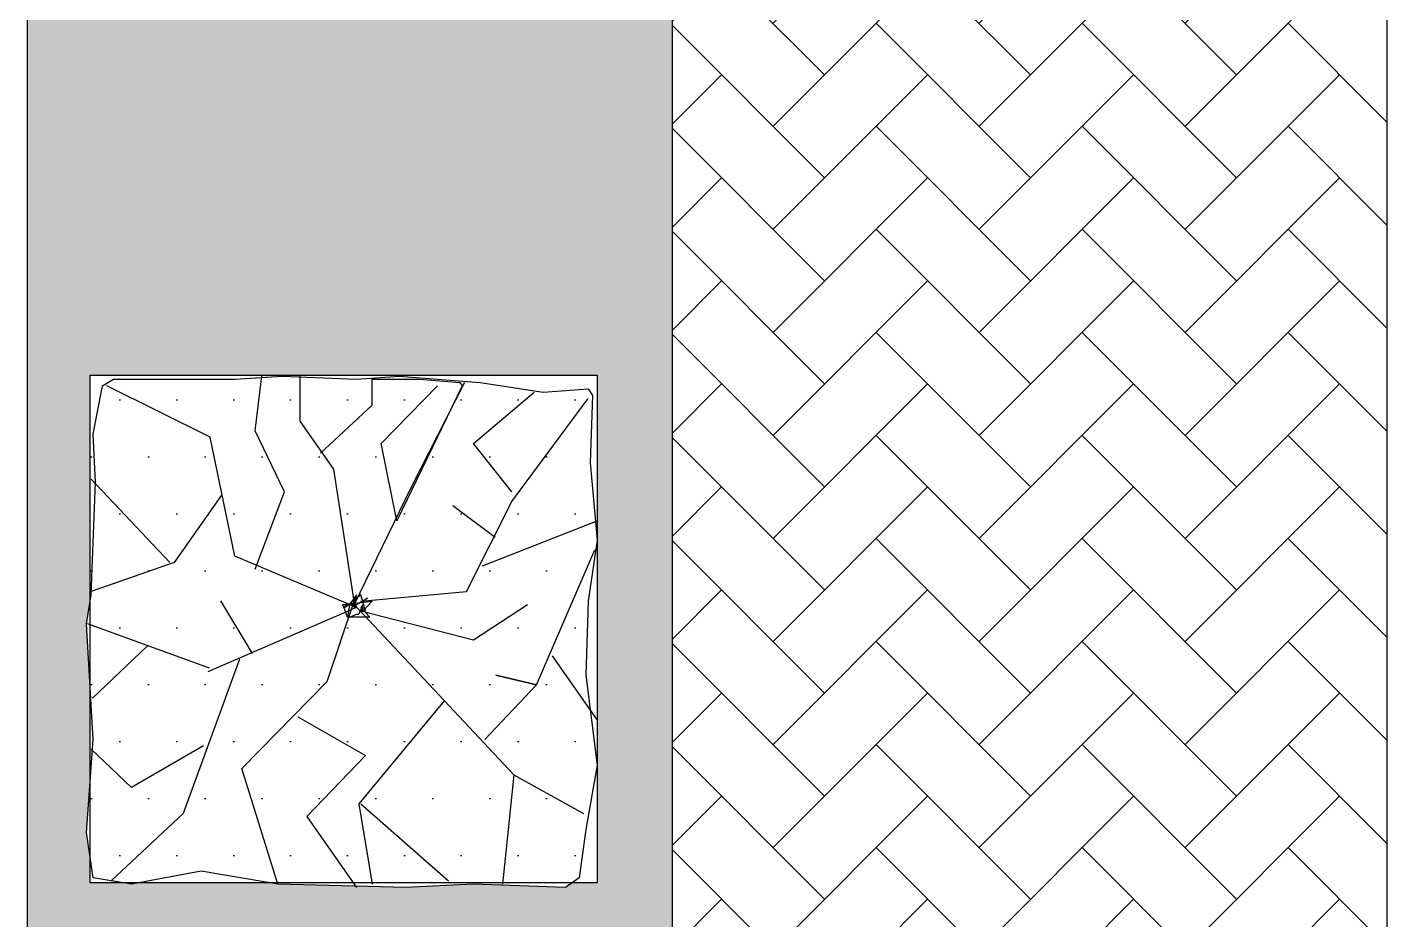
# Model space of a CAD drawing. Header units: millimetres. Extents: x 1205.7 to 1284.3, y 625.1 to 651.5.
# Drawn here: x 1214.395 to 1216.292, y 643.571 to 644.816 of the extents above; entities that cross this region are included whole.
import ezdxf

# ---------------------------------------------------------------- set-up
doc = ezdxf.new("R2010")
doc.units = ezdxf.units.MM
doc.linetypes.add('ACAD_ISO03W100', pattern=[30, 12, -18])
pattern_1 = [(0, (-516.60473, -67.93574), (0.0396875, 0.079375), [0, -0.079375])]

# ---------------------------------------------------------------- blocks, each defined once
blk = doc.blocks.new('hedge 006')
at = {"linetype": 'Continuous'}
for p, q in [((171.9, 563.7), (227.9, 567.5)), ((195.9, 502.8), (203.9, 567.5)), ((227.9, 567.5), (315.8, 563.7)), ((249.2, 514.2), (249.2, 567.5)), ((315.8, 563.7), (366.5, 567.5)), ((366.5, 567.5), (462.4, 559.9)), ((4, 498.9), (14.7, 556.1)), ((14.7, 556.1), (28, 563.7)), ((142.6, 495.1), (20, 556.1)), ((28, 563.7), (102.6, 563.7)), ((102.6, 563.7), (171.9, 563.7)), ((334.5, 563.7), (390.5, 563.7)), ((334.5, 533.2), (334.5, 563.7)), ((345.2, 487.5), (411.8, 556.1)), ((441.1, 556.1), (363.8, 396.1)), ((443.8, 559.9), (379.8, 434.2)), ((390.5, 563.7), (438.4, 559.9)), ((438.4, 559.9), (441.1, 556.1)), ((454.4, 487.5), (526.4, 548.5)), ((462.4, 559.9), (537.1, 548.5)), ((537.1, 548.5), (590.4, 552.3)), ((590.4, 552.3), (595.7, 544.7)), ((273.2, 476.1), (334.5, 533.2)), ((499.8, 419), (590.4, 540.8)), ((595.7, 544.7), (593, 464.7)), ((230.6, 430.4), (195.9, 502.8)), ((289.2, 457.1), (249.2, 514.2)), ((6.7, 441.8), (4, 498.9)), ((171.9, 354.2), (142.6, 495.1)), ((363.8, 396.1), (345.2, 487.5)), ((499.8, 430.4), (454.4, 487.5)), ((313.2, 300.9), (289.2, 457.1)), ((593, 464.7), (601, 373.3)), ((94.6, 346.6), (1.3, 445.6)), ((1.3, 308.5), (6.7, 441.8)), ((155.9, 426.6), (100, 346.6)), ((195.9, 339), (230.6, 430.4)), ((379.8, 434.2), (313.2, 297.1)), ((446.4, 312.3), (499.8, 419)), ((480.1, 376.5), (430.1, 414)), ((465.1, 342.8), (601, 396.1)), ((601, 373.3), (590.4, 300.9)), ((529.1, 201.9), (598.4, 361.8)), ((100, 346.6), (1.3, 312.3)), ((315.8, 293.3), (171.9, 354.2)), ((-4, 274.2), (1.3, 308.5)), ((321.2, 308.5), (302.5, 293.3)), ((315.8, 308.5), (307.8, 297.1)), ((313.2, 293.3), (315.8, 308.5)), ((321.2, 300.9), (446.4, 312.3)), ((326.5, 289.5), (321.2, 308.5)), ((315.8, 293.3), (139.9, 217.1)), ((192.6, 239), (155.1, 301.5)), ((281.2, 205.7), (313.2, 300.9)), ((299.9, 297.1), (334.5, 300.9)), ((305.2, 281.8), (299.9, 297.1)), ((302.5, 297.1), (315.8, 297.1)), ((302.5, 293.3), (302.5, 297.1)), ((307.8, 297.1), (305.2, 281.8)), ((313.2, 297.1), (502.4, 95.2)), ((315.8, 297.1), (329.2, 304.7)), ((318.5, 285.7), (323.8, 297.1)), ((323.8, 297.1), (321.2, 293.3)), ((323.8, 293.3), (321.2, 289.5)), ((321.2, 293.3), (331.8, 281.8)), ((334.5, 300.9), (323.8, 289.5)), ((323.8, 289.5), (323.8, 293.3)), ((454.4, 255.2), (518.4, 297.1)), ((590.4, 300.9), (587.7, 213.3)), ((4, 137.1), (-4, 274.2)), ((141.8, 221.4), (-3, 274.2)), ((331.8, 281.8), (305.2, 281.8)), ((305.2, 281.8), (307.8, 281.8)), ((307.8, 281.8), (315.8, 285.7)), ((315.8, 285.7), (318.5, 285.7)), ((321.2, 289.5), (454.4, 255.2)), ((321.2, 289.5), (326.5, 289.5)), ((67.9, 247.8), (3.2, 186.2)), ((177.2, 232.3), (110.6, 49.5)), ((547.7, 236.1), (601, 160)), ((481.1, 213.3), (529.1, 201.9)), ((529.1, 201.9), (481.1, 213.3)), ((587.7, 213.3), (601, 106.6)), ((179.9, 102.8), (281.2, 205.7)), ((467.8, 137.1), (529.1, 201.9)), ((419.8, 182.8), (318.5, 60.9)), ((246.5, 163.8), (326.5, 118.1)), ((-4, 26.7), (4, 137.1)), ((134.6, 129.5), (49.3, 80)), ((49.3, 80), (1.3, 125.7)), ((326.5, 118.1), (257.2, 45.7)), ((222.6, -34.3), (179.9, 102.8)), ((601, 106.6), (587.7, 30.5)), ((502.4, 95.2), (489.1, -34.3)), ((502.4, 95.2), (585, 49.5)), ((110.6, 49.5), (25.3, -30.5)), ((318.5, 60.9), (334.5, -34.3)), ((321.2, 60.9), (425.1, -30.5)), ((257.2, 45.7), (315.8, -38.1)), ((4, -26.7), (-4, 26.7)), ((587.7, 30.5), (579.7, -26.7)), ((49.3, -34.3), (4, -26.7)), ((131.9, -19), (49.3, -34.3)), ((222.6, -34.3), (131.9, -19)), ((579.7, -26.7), (563.7, -38.1)), ((374.5, -38.1), (222.6, -34.3)), ((454.4, -34.3), (374.5, -38.1)), ((563.7, -38.1), (454.4, -34.3))]:
    blk.add_line(p, q, dxfattribs=at)

msp = doc.modelspace()

# ---------------------------------------------------------------- hatches: boundary and pattern name
at = {"ltscale": 0.01}
h = msp.add_hatch(dxfattribs=at)
h.set_pattern_fill('GRAVEL', color=256, scale=0.01)
h.set_pattern_definition([(228.0127875, (-524.108716, -66.448204), (-2.03200000016, -2.28599999986), [0.034172144, -3.383048364]), (184.969741, (-524.131576, -66.473604), (3.047999998794, 0.25400001447), [0.058640472, -5.80540489]), (132.5104471, (-524.189996, -66.478684), (2.54000000107, -2.79399999902), [0.041348152, -4.09347228]), (267.273689, (-524.289056, -66.542184), (0.25400000053, 5.07999999997), [0.053400452, -5.286643743]), (292.8336542, (-524.291596, -66.595524), (-1.27000000011, 3.047999999956), [0.05236337, -5.183980775]), (357.273689, (-524.271276, -66.643784), (-5.07999999997, 0.25400000053), [0.053400452, -5.286643743]), (37.69424047, (-524.217936, -66.646324), (-3.301999999854, -2.54000000019), [0.070619366, -6.99131153]), (72.25532837, (-524.162056, -66.603144), (1.77800000048, 5.58799999985), [0.066671952, -6.60052566]), (121.4295656, (-524.141736, -66.539644), (-2.03200000029, 3.30199999982), [0.0535813, -5.30455457]), (175.2363583, (-524.169676, -66.493924), (2.79399999996, -0.25400000044), [0.061171328, -2.997393695]), (222.3974378, (-524.230636, -66.488844), (-3.047999999902, -2.794000000106), [0.079107792, -7.83167725]), (138.8140748, (-524.037596, -66.544724), (-1.7779999999, 1.52400000012), [0.027000454, -2.673056582]), (171.4692344, (-524.057916, -66.526944), (3.30200000009, -0.50799999942), [0.051368198, -5.0854639]), (225, (-524.10872, -66.51932), (-4e-17, -0.254), [0.035920934, -0.32328931]), (203.1985905, (-524.126496, -66.488844), (1.27000000003, 0.5079999999), [0.019344132, -1.915062237]), (291.8014095, (-524.144276, -66.496464), (-0.254, 0.762), [0.027356562, -1.3404753]), (30.9637565, (-524.134116, -66.521864), (0.762, 0.508), [0.044431966, -1.436629815]), (161.565051, (-524.096016, -66.499), (0.508, -0.254), [0.032128714, -0.77108981]), (16.3895403, (-524.291596, -66.496464), (2.54, 0.762), [0.0450088, -4.455882667]), (70.3461759, (-524.248416, -66.483764), (-1.0160000001, -2.79399999997), [0.037759894, -3.738221568]), (293.1985905, (-524.096016, -66.448204), (-0.5079999999, 1.27000000004), [0.03868801, -1.89571836]), (343.6104597, (-524.080776, -66.483764), (-2.54000000005, 0.76199999982), [0.0450088, -4.455882667]), (339.4439548, (-524.291596, -66.653944), (-1.27, 0.508), [0.04340352, -2.12677343]), (294.7751406, (-524.250956, -66.669184), (-1.27000000151, 2.79399999931), [0.036367212, -3.600359338]), (66.8014095, (-524.093476, -66.702204), (0.5079999999, 1.27000000003), [0.03868801, -1.89571836]), (17.3540246, (-524.078236, -66.666644), (-3.30199999993, -1.01600000021), [0.042578274, -4.215237598]), (69.4439548, (-524.217936, -66.702204), (-0.508, -1.27), [0.02170176, -2.14847519]), (101.3099325, (-524.108716, -66.702204), (-0.254, 1.016), [0.01295146, -1.282199496]), (165.9637565, (-524.111256, -66.689504), (0.762, -0.254), [0.05236337, -0.99490546]), (186.009006, (-524.162056, -66.676804), (2.53999999999, 0.25400000013), [0.0485267, -4.804136486]), (303.6900675, (-524.134116, -66.544724), (-0.254, 0.508), [0.036632388, -0.879177636]), (353.1572266, (-524.113796, -66.575204), (4.318000000027, -0.507999999774), [0.063955676, -6.331600907]), (60.9453959, (-524.050296, -66.582824), (-1.01600000003, -1.778), [0.026150824, -2.588939232]), (90, (-524.0376, -66.55996), (-0.254, 0.254), [0.01524, -0.23876]), (120.2564372, (-524.167136, -66.669184), (1.01599999988, -1.77800000007), [0.035286696, -3.493394077]), (48.0127875, (-524.184916, -66.638704), (2.03200000017, 2.28599999985), [0.068344288, -3.34887622]), (0, (-524.1392, -66.5879), (0.254, 0.254), [0.06604, -0.18796]), (325.3048465, (-524.073156, -66.587904), (2.54000000096, -1.77799999863), [0.040160956, -3.975931672]), (254.054604, (-524.040136, -66.610764), (-0.254, -1.016), [0.036982908, -1.812165004]), (207.64597536, (-524.050296, -66.646324), (-4.82600000018, -2.539999999663), [0.06021451, -5.961246442]), (175.42607874, (-524.103636, -66.674264), (-3.302, 0.254), [0.063702946, -6.306584646])])
h.paths.add_polyline_path([(1215.2946, 646.0822), (1214.3951, 646.0822), (1214.3951, 641.9485), (1215.2946, 641.9485)])
h.paths.add_polyline_path([(1214.4824, 645.5586), (1214.6845, 645.5586), (1214.7504, 645.5631), (1214.8539, 645.5586), (1214.9135, 645.5631), (1214.97, 645.5586), (1215.19, 645.5586), (1215.19, 644.8568), (1215.1548, 644.8568), (1215.1457, 644.8502), (1215.017, 644.8547), (1214.9229, 644.8502), (1214.7441, 644.8547), (1214.7319, 644.8568), (1214.5513, 644.8568), (1214.5402, 644.8547), (1214.5279, 644.8568), (1214.4824, 644.8568), (1214.4824, 644.8931), (1214.4774, 644.9264), (1214.4824, 644.9954), (1214.4824, 645.1322), (1214.4774, 645.2178), (1214.4824, 645.2499)], flags=0)
h.paths.add_polyline_path([(1214.4824, 645.5643), (1215.19, 645.5643), (1215.19, 644.8568), (1215.1548, 644.8568), (1215.1457, 644.8502), (1215.017, 644.8547), (1214.9229, 644.8502), (1214.7441, 644.8547), (1214.7319, 644.8568), (1214.5513, 644.8568), (1214.5402, 644.8547), (1214.5279, 644.8568), (1214.4824, 644.8568), (1214.4824, 644.8931), (1214.4774, 644.9264), (1214.4824, 644.9954), (1214.4824, 645.1322), (1214.4774, 645.2178), (1214.4824, 645.2499)], flags=16)
h.paths.add_polyline_path([(1214.49, 645.4151), (1214.4868, 645.4824), (1214.4994, 645.5496), (1214.5151, 645.5586), (1214.6029, 645.5586), (1214.6845, 645.5586), (1214.7504, 645.5631), (1214.8539, 645.5586), (1214.9135, 645.5631), (1215.0265, 645.5541), (1215.1143, 645.5406), (1215.1771, 645.5451), (1215.1833, 645.5362), (1215.1802, 645.442), (1215.1896, 645.3344), (1215.1771, 645.2492), (1215.1739, 645.1461), (1215.1896, 645.0206), (1215.1739, 644.9309), (1215.1645, 644.8637), (1215.1457, 644.8502), (1215.017, 644.8547), (1214.9229, 644.8502), (1214.7441, 644.8547), (1214.6374, 644.8726), (1214.5402, 644.8547), (1214.4868, 644.8637), (1214.4774, 644.9264), (1214.4868, 645.0564), (1214.4774, 645.2178), (1214.4837, 645.2582)], flags=0)
h.paths.add_polyline_path([(1214.845, 645.2458), (1214.8455, 645.2462), (1214.8502, 645.2529), (1214.8225, 645.433), (1214.8056, 645.4572), (1214.8759, 645.5227), (1214.8759, 645.5586), (1214.9418, 645.5586), (1214.9982, 645.5541), (1215.0014, 645.5496), (1214.9104, 645.3613), (1214.9095, 645.3656), (1214.8554, 645.2543), (1214.8602, 645.2582), (1214.8631, 645.2478), (1214.8759, 645.2492), (1214.8657, 645.2384), (1214.8665, 645.2358), (1214.8644, 645.2358), (1214.8727, 645.2268), (1214.8414, 645.2268), (1214.8351, 645.2447)], flags=0)
h.paths.add_polyline_path([(1214.8433, 645.2447), (1214.8515, 645.2447), (1214.8514, 645.244), (1214.8591, 645.2358), (1214.857, 645.2313), (1214.8539, 645.2313), (1214.8445, 645.2268), (1214.8414, 645.2268), (1214.8444, 645.2443)], flags=0)
h.paths.add_polyline_path([(1214.4829, 644.3308), (1215.1904, 644.3308), (1215.1904, 643.6232), (1215.1553, 643.6232), (1215.1461, 643.6167), (1215.0175, 643.6212), (1214.9234, 643.6167), (1214.7445, 643.6212), (1214.7323, 643.6232), (1214.5518, 643.6232), (1214.5406, 643.6212), (1214.5284, 643.6232), (1214.4829, 643.6232), (1214.4829, 643.6596), (1214.4779, 643.6929), (1214.4829, 643.7618), (1214.4829, 643.8987), (1214.4779, 643.9843), (1214.4829, 644.0164)], flags=16)
h.paths.add_polyline_path([(1214.4998, 644.3161), (1214.5155, 644.325), (1214.6034, 644.325), (1214.6849, 644.325), (1214.7508, 644.3295), (1214.8543, 644.325), (1214.914, 644.3295), (1215.0269, 644.3206), (1215.1147, 644.3071), (1215.1775, 644.3116), (1215.1838, 644.3026), (1215.1806, 644.2085), (1215.19, 644.1009), (1215.1775, 644.0157), (1215.1744, 643.9126), (1215.19, 643.787), (1215.1744, 643.6974), (1215.1649, 643.6301), (1215.1461, 643.6167), (1215.0175, 643.6212), (1214.9234, 643.6167), (1214.7445, 643.6212), (1214.6379, 643.6391), (1214.5406, 643.6212), (1214.4873, 643.6301), (1214.4779, 643.6929), (1214.4873, 643.8229), (1214.4779, 643.9843), (1214.4841, 644.0247), (1214.4904, 644.1816), (1214.4873, 644.2488)], flags=0)
h.paths.add_polyline_path([(1214.8455, 644.0123), (1214.846, 644.0127), (1214.8506, 644.0194), (1214.823, 644.1995), (1214.806, 644.2237), (1214.8763, 644.2892), (1214.8763, 644.325), (1214.9422, 644.325), (1214.9987, 644.3206), (1215.0018, 644.3161), (1214.9108, 644.1278), (1214.9099, 644.1321), (1214.8559, 644.0208), (1214.8606, 644.0247), (1214.8635, 644.0143), (1214.8763, 644.0157), (1214.8662, 644.0048), (1214.8669, 644.0022), (1214.8648, 644.0022), (1214.8732, 643.9933), (1214.8418, 643.9933), (1214.8355, 644.0112)], flags=0)
h.paths.add_polyline_path([(1214.8438, 644.0112), (1214.852, 644.0112), (1214.8519, 644.0105), (1214.8596, 644.0023), (1214.8575, 643.9978), (1214.8543, 643.9978), (1214.8449, 643.9933), (1214.8418, 643.9933), (1214.8449, 644.0107)], flags=0)
h.paths.add_polyline_path([(1214.4824, 643.121), (1215.19, 643.121), (1215.19, 642.4134), (1215.1548, 642.4134), (1215.1457, 642.4069), (1215.017, 642.4114), (1214.9229, 642.4069), (1214.7441, 642.4114), (1214.7319, 642.4134), (1214.5513, 642.4134), (1214.5402, 642.4114), (1214.5279, 642.4134), (1214.4824, 642.4134), (1214.4824, 642.4498), (1214.4774, 642.4831), (1214.4824, 642.552), (1214.4824, 642.6889), (1214.4774, 642.7745), (1214.4824, 642.8066)], flags=16)
h.paths.add_polyline_path([(1214.4994, 643.1063), (1214.5151, 643.1152), (1214.6029, 643.1152), (1214.6845, 643.1152), (1214.7504, 643.1197), (1214.8539, 643.1152), (1214.9135, 643.1197), (1215.0265, 643.1108), (1215.1143, 643.0973), (1215.1771, 643.1018), (1215.1833, 643.0928), (1215.1802, 642.9987), (1215.1896, 642.8911), (1215.1771, 642.8059), (1215.1739, 642.7028), (1215.1896, 642.5772), (1215.1739, 642.4876), (1215.1645, 642.4203), (1215.1457, 642.4069), (1215.017, 642.4114), (1214.9229, 642.4069), (1214.7441, 642.4114), (1214.6374, 642.4293), (1214.5402, 642.4114), (1214.4868, 642.4203), (1214.4774, 642.4831), (1214.4868, 642.6131), (1214.4774, 642.7745), (1214.4837, 642.8149), (1214.49, 642.9718), (1214.4868, 643.039)], flags=0)
h.paths.add_polyline_path([(1214.845, 642.8025), (1214.8455, 642.8029), (1214.8502, 642.8096), (1214.8225, 642.9897), (1214.8056, 643.0139), (1214.8759, 643.0794), (1214.8759, 643.1152), (1214.9418, 643.1152), (1214.9982, 643.1108), (1215.0014, 643.1063), (1214.9104, 642.918), (1214.9095, 642.9223), (1214.8554, 642.811), (1214.8602, 642.8149), (1214.8631, 642.8045), (1214.8759, 642.8059), (1214.8657, 642.795), (1214.8665, 642.7924), (1214.8644, 642.7924), (1214.8727, 642.7835), (1214.8414, 642.7835), (1214.8351, 642.8014)], flags=0)
h.paths.add_polyline_path([(1214.8433, 642.8014), (1214.8515, 642.8014), (1214.8514, 642.8007), (1214.8591, 642.7925), (1214.857, 642.788), (1214.8539, 642.788), (1214.8445, 642.7835), (1214.8414, 642.7835), (1214.8444, 642.8009)], flags=0)
at = {"linetype": 'ACAD_ISO03W100', "ltscale": 0.01}
h = msp.add_hatch(dxfattribs=at)
h.set_pattern_fill('AR-HBONE', color=256, scale=0.001)
h.set_pattern_definition([(45, (-524.2916, -66.7022), (0, 0.143684098), [0.3048, -0.1016]), (135, (-524.21975, -66.63036), (1e-17, 0.143684098), [0.3048, -0.1016])])
h.paths.add_polyline_path([(1215.2946, 641.9485), (1216.2917, 641.9485), (1216.2917, 646.0822), (1215.2946, 646.0822)])
h = msp.add_hatch(dxfattribs=at)
h.set_pattern_fill('DOTS', color=256, scale=0.05)
h.set_pattern_definition(pattern_1)
h.paths.add_polyline_path([(1215.19, 644.1009), (1215.1775, 644.0157), (1215.1744, 643.9126), (1215.19, 643.787), (1215.1744, 643.6974), (1215.1649, 643.6301), (1215.1461, 643.6167), (1215.0175, 643.6212), (1214.9234, 643.6167), (1214.7445, 643.6212), (1214.6379, 643.6391), (1214.5406, 643.6212), (1214.5126, 643.6259), (1214.6128, 643.7198), (1214.6917, 643.9363), (1214.8394, 644.0002), (1214.8355, 644.0112), (1214.8455, 644.0123), (1214.846, 644.0127), (1214.8543, 644.0247), (1214.8533, 644.0187), (1214.8559, 644.0208), (1214.9296, 644.1726), (1214.9858, 644.2829), (1215.0018, 644.3161), (1214.9987, 644.3206), (1214.9422, 644.325), (1214.914, 644.3295), (1215.0269, 644.3206), (1215.1147, 644.3071), (1215.1775, 644.3116), (1215.1838, 644.3026), (1215.1806, 644.2085)], flags=16)
h.paths.add_polyline_path([(1214.8669, 644.0022), (1214.8648, 644.0022), (1214.8732, 643.9933), (1214.8418, 643.9933), (1214.8449, 644.0112), (1214.8543, 644.0112), (1214.863, 644.0162)], flags=0)
h.paths.add_polyline_path([(1214.8597, 644.0025), (1214.8596, 644.0023), (1214.8602, 644.0016), (1214.8638, 644.0067), (1214.8638, 644.0014)], flags=0)
h.paths.add_polyline_path([(1214.823, 644.1995), (1214.7759, 644.2668), (1214.7759, 644.3284), (1214.7508, 644.3295), (1214.7223, 644.3276), (1214.7132, 644.2533), (1214.754, 644.1681), (1214.7151, 644.0657), (1214.8421, 644.0119), (1214.8455, 644.0123), (1214.846, 644.0127), (1214.8506, 644.0194)], flags=16)
h.paths.add_polyline_path([(1214.9296, 644.1726), (1214.9858, 644.2829), (1215.0018, 644.3161), (1214.9987, 644.3206), (1214.9422, 644.325), (1214.8763, 644.325), (1214.8763, 644.2892), (1214.806, 644.2237), (1214.823, 644.1995), (1214.8506, 644.0194), (1214.8543, 644.0247), (1214.8533, 644.0187), (1214.8559, 644.0208)], flags=0)
h.paths.add_polyline_path([(1214.7132, 644.2533), (1214.7223, 644.3276), (1214.6849, 644.325), (1214.6034, 644.325), (1214.5155, 644.325), (1214.4998, 644.3161), (1214.4873, 644.2488), (1214.4905, 644.1793), (1214.5955, 644.0678), (1214.6002, 644.0695), (1214.667, 644.1648), (1214.6849, 644.0785), (1214.7151, 644.0657), (1214.754, 644.1681)], flags=16)
h.paths.add_polyline_path([(1214.6849, 644.0785), (1214.667, 644.1648), (1214.6002, 644.0695), (1214.5955, 644.0678), (1214.4843, 644.0292), (1214.4841, 644.0247), (1214.4829, 644.0164), (1214.4829, 643.8987), (1214.4873, 643.8229), (1214.4829, 643.7618), (1214.4829, 643.6596), (1214.4873, 643.6301), (1214.5126, 643.6259), (1214.6128, 643.7198), (1214.6912, 643.935), (1214.6917, 643.9363), (1214.8394, 644.0002), (1214.8355, 644.0112), (1214.8421, 644.0119)], flags=0)
h.paths.add_polyline_path([(1214.4903, 644.1795), (1214.4843, 644.0292), (1214.5955, 644.0678)], flags=16)
h.paths.add_polyline_path([(1215.1904, 643.8492), (1215.1805, 643.8634), (1215.19, 643.787), (1215.1744, 643.6974), (1215.1649, 643.6301), (1215.1553, 643.6232), (1215.1904, 643.6232)], flags=16)
h.paths.add_polyline_path([(1215.1904, 643.8492), (1215.1805, 643.8634), (1215.19, 643.787), (1215.1744, 643.6974), (1215.1649, 643.6301), (1215.1461, 643.6167), (1215.0175, 643.6212), (1214.9234, 643.6167), (1214.7445, 643.6212), (1214.6379, 643.6391), (1214.5406, 643.6212), (1214.4873, 643.6301), (1214.4779, 643.6929), (1214.4873, 643.8229), (1214.4779, 643.9843), (1214.4841, 644.0247), (1214.4904, 644.1816), (1214.4873, 644.2488), (1214.4998, 644.3161), (1214.5155, 644.325), (1214.6034, 644.325), (1214.6849, 644.325), (1214.7223, 644.3276), (1214.7227, 644.3308), (1215.1904, 644.3308)])
h.paths.add_polyline_path([(1214.806, 644.2237), (1214.8763, 644.2892), (1214.8763, 644.325), (1214.9422, 644.325), (1214.9987, 644.3206), (1215.0023, 644.3154), (1214.9858, 644.2829), (1214.9108, 644.1278), (1214.9099, 644.1321), (1214.8559, 644.0208), (1214.8606, 644.0247), (1214.8635, 644.0143), (1214.8763, 644.0157), (1214.8662, 644.0048), (1214.8669, 644.0022), (1214.8648, 644.0022), (1214.8732, 643.9933), (1214.8418, 643.9933), (1214.8355, 644.0112), (1214.8455, 644.0123), (1214.846, 644.0127), (1214.8506, 644.0194), (1214.823, 644.1995)], flags=16)
h.paths.add_polyline_path([(1214.852, 644.0112), (1214.8514, 644.008), (1214.8543, 644.0067), (1214.8471, 644.0036), (1214.8437, 643.9933), (1214.8418, 643.9933), (1214.8449, 644.0107), (1214.8438, 644.0112)], flags=0)
h.paths.add_polyline_path([(1214.8669, 644.0022), (1214.8648, 644.0022), (1214.8732, 643.9933), (1214.8418, 643.9933), (1214.8449, 644.0112), (1214.8441, 644.0112), (1214.8387, 644.0067), (1214.8387, 644.0112), (1214.8441, 644.0112), (1214.846, 644.0127), (1214.8506, 644.0194), (1214.823, 644.1995), (1214.806, 644.2237), (1214.8763, 644.2892), (1214.8763, 644.325), (1214.9422, 644.325), (1214.9987, 644.3206), (1215.0023, 644.3154), (1214.9858, 644.2829), (1214.9108, 644.1278), (1214.9099, 644.1321), (1214.8559, 644.0208), (1214.8606, 644.0247)], flags=16)
h.paths.add_polyline_path([(1214.9296, 644.1726), (1214.9858, 644.2829), (1215.0018, 644.3161), (1214.9987, 644.3206), (1214.9422, 644.325), (1214.8763, 644.325), (1214.8763, 644.2892), (1214.806, 644.2237), (1214.823, 644.1995), (1214.8506, 644.0194), (1214.8543, 644.0247), (1214.8533, 644.0187), (1214.8559, 644.0208), (1214.9099, 644.1321)], flags=0)
h.paths.add_polyline_path([(1214.8355, 644.0112), (1214.8421, 644.0119), (1214.6849, 644.0785), (1214.667, 644.1648), (1214.6002, 644.0695), (1214.4843, 644.0292), (1214.4841, 644.0247), (1214.4829, 644.0164), (1214.4829, 643.8987), (1214.4873, 643.8229), (1214.4829, 643.7618), (1214.4829, 643.6596), (1214.4873, 643.6301), (1214.5126, 643.6259), (1214.6128, 643.7198), (1214.6912, 643.935), (1214.6917, 643.9363), (1214.8394, 644.0002)], flags=0)
h.paths.add_polyline_path([(1214.7132, 644.2533), (1214.7223, 644.3276), (1214.6849, 644.325), (1214.6034, 644.325), (1214.5155, 644.325), (1214.4998, 644.3161), (1214.4873, 644.2488), (1214.4905, 644.1793), (1214.5955, 644.0678), (1214.6002, 644.0695), (1214.6661, 644.1636), (1214.667, 644.1648), (1214.6849, 644.0785), (1214.7151, 644.0657), (1214.754, 644.1681)], flags=0)
h.paths.add_polyline_path([(1214.6912, 643.935), (1214.6917, 643.9363), (1214.8394, 644.0002), (1214.8355, 644.0112), (1214.8421, 644.0119), (1214.6849, 644.0785), (1214.667, 644.1648), (1214.6661, 644.1636), (1214.6002, 644.0695), (1214.5955, 644.0678), (1214.4843, 644.0292), (1214.4841, 644.0247), (1214.4829, 644.0164), (1214.4829, 643.8987), (1214.4873, 643.8229), (1214.4829, 643.7618), (1214.4829, 643.6596), (1214.4873, 643.6301), (1214.5126, 643.6259), (1214.6128, 643.7198)], flags=16)
h = msp.add_hatch(dxfattribs=at)
h.set_pattern_fill('DOTS', color=256, scale=0.05)
h.set_pattern_definition(pattern_1)
h.paths.add_polyline_path([(1215.19, 644.1009), (1215.1775, 644.0157), (1215.1744, 643.9126), (1215.19, 643.787), (1215.1744, 643.6974), (1215.1649, 643.6301), (1215.1461, 643.6167), (1215.0175, 643.6212), (1214.9234, 643.6167), (1214.7445, 643.6212), (1214.6379, 643.6391), (1214.5406, 643.6212), (1214.5126, 643.6259), (1214.6128, 643.7198), (1214.6917, 643.9363), (1214.8394, 644.0002), (1214.8355, 644.0112), (1214.8455, 644.0123), (1214.846, 644.0127), (1214.8543, 644.0247), (1214.8533, 644.0187), (1214.8559, 644.0208), (1214.9296, 644.1726), (1214.9858, 644.2829), (1215.0018, 644.3161), (1214.9987, 644.3206), (1214.9422, 644.325), (1214.914, 644.3295), (1215.0269, 644.3206), (1215.1147, 644.3071), (1215.1775, 644.3116), (1215.1838, 644.3026), (1215.1806, 644.2085)], flags=16)
h.paths.add_polyline_path([(1214.8669, 644.0022), (1214.8648, 644.0022), (1214.8732, 643.9933), (1214.8418, 643.9933), (1214.8449, 644.0112), (1214.8543, 644.0112), (1214.863, 644.0162)], flags=0)
h.paths.add_polyline_path([(1214.8597, 644.0025), (1214.8596, 644.0023), (1214.8602, 644.0016), (1214.8638, 644.0067), (1214.8638, 644.0014)], flags=0)
h.paths.add_polyline_path([(1214.823, 644.1995), (1214.7759, 644.2668), (1214.7759, 644.3284), (1214.7508, 644.3295), (1214.7223, 644.3276), (1214.7132, 644.2533), (1214.754, 644.1681), (1214.7151, 644.0657), (1214.8421, 644.0119), (1214.8455, 644.0123), (1214.846, 644.0127), (1214.8506, 644.0194)], flags=16)
h.paths.add_polyline_path([(1214.9296, 644.1726), (1214.9858, 644.2829), (1215.0018, 644.3161), (1214.9987, 644.3206), (1214.9422, 644.325), (1214.8763, 644.325), (1214.8763, 644.2892), (1214.806, 644.2237), (1214.823, 644.1995), (1214.8506, 644.0194), (1214.8543, 644.0247), (1214.8533, 644.0187), (1214.8559, 644.0208)], flags=0)
h.paths.add_polyline_path([(1214.7132, 644.2533), (1214.7223, 644.3276), (1214.6849, 644.325), (1214.6034, 644.325), (1214.5155, 644.325), (1214.4998, 644.3161), (1214.4873, 644.2488), (1214.4905, 644.1793), (1214.5955, 644.0678), (1214.6002, 644.0695), (1214.667, 644.1648), (1214.6849, 644.0785), (1214.7151, 644.0657), (1214.754, 644.1681)], flags=16)
h.paths.add_polyline_path([(1214.6849, 644.0785), (1214.667, 644.1648), (1214.6002, 644.0695), (1214.5955, 644.0678), (1214.4843, 644.0292), (1214.4841, 644.0247), (1214.4829, 644.0164), (1214.4829, 643.8987), (1214.4873, 643.8229), (1214.4829, 643.7618), (1214.4829, 643.6596), (1214.4873, 643.6301), (1214.5126, 643.6259), (1214.6128, 643.7198), (1214.6912, 643.935), (1214.6917, 643.9363), (1214.8394, 644.0002), (1214.8355, 644.0112), (1214.8421, 644.0119)], flags=0)
h.paths.add_polyline_path([(1214.4903, 644.1795), (1214.4843, 644.0292), (1214.5955, 644.0678)], flags=16)
h.paths.add_polyline_path([(1215.1904, 643.8492), (1215.1805, 643.8634), (1215.19, 643.787), (1215.1744, 643.6974), (1215.1649, 643.6301), (1215.1553, 643.6232), (1215.1904, 643.6232)], flags=16)
h.paths.add_polyline_path([(1215.1904, 644.3308), (1214.4829, 644.3308), (1214.4829, 644.0164), (1214.4841, 644.0247), (1214.4843, 644.0292), (1214.4904, 644.1816), (1214.4873, 644.2488), (1214.4998, 644.3161), (1214.5155, 644.325), (1214.6034, 644.325), (1214.6849, 644.325), (1214.7223, 644.3276), (1214.7508, 644.3295), (1214.7759, 644.3284), (1214.7759, 644.2668), (1214.806, 644.2237), (1214.8763, 644.2892), (1214.8763, 644.325), (1214.9422, 644.325), (1214.914, 644.3295), (1215.0269, 644.3206), (1215.1147, 644.3071), (1215.1775, 644.3116), (1215.1838, 644.3026), (1215.1806, 644.2085), (1215.19, 644.1009), (1215.1775, 644.0157), (1215.1744, 643.9126), (1215.1805, 643.8634), (1215.1904, 643.8492)], flags=17)
h.paths.add_polyline_path([(1214.806, 644.2237), (1214.8763, 644.2892), (1214.8763, 644.325), (1214.9422, 644.325), (1214.9987, 644.3206), (1215.0023, 644.3154), (1214.9858, 644.2829), (1214.9108, 644.1278), (1214.9099, 644.1321), (1214.8559, 644.0208), (1214.8606, 644.0247), (1214.8635, 644.0143), (1214.8763, 644.0157), (1214.8662, 644.0048), (1214.8669, 644.0022), (1214.8648, 644.0022), (1214.8732, 643.9933), (1214.8418, 643.9933), (1214.8355, 644.0112), (1214.8455, 644.0123), (1214.846, 644.0127), (1214.8506, 644.0194), (1214.823, 644.1995)], flags=16)
h.paths.add_polyline_path([(1214.852, 644.0112), (1214.8514, 644.008), (1214.8543, 644.0067), (1214.8471, 644.0036), (1214.8437, 643.9933), (1214.8418, 643.9933), (1214.8449, 644.0107), (1214.8438, 644.0112)], flags=0)
h.paths.add_polyline_path([(1214.8669, 644.0022), (1214.8648, 644.0022), (1214.8732, 643.9933), (1214.8418, 643.9933), (1214.8449, 644.0112), (1214.8441, 644.0112), (1214.8387, 644.0067), (1214.8387, 644.0112), (1214.8441, 644.0112), (1214.846, 644.0127), (1214.8506, 644.0194), (1214.823, 644.1995), (1214.806, 644.2237), (1214.8763, 644.2892), (1214.8763, 644.325), (1214.9422, 644.325), (1214.9987, 644.3206), (1215.0023, 644.3154), (1214.9858, 644.2829), (1214.9108, 644.1278), (1214.9099, 644.1321), (1214.8559, 644.0208), (1214.8606, 644.0247)], flags=16)
h.paths.add_polyline_path([(1214.9296, 644.1726), (1214.9858, 644.2829), (1215.0018, 644.3161), (1214.9987, 644.3206), (1214.9422, 644.325), (1214.8763, 644.325), (1214.8763, 644.2892), (1214.806, 644.2237), (1214.823, 644.1995), (1214.8506, 644.0194), (1214.8543, 644.0247), (1214.8533, 644.0187), (1214.8559, 644.0208), (1214.9099, 644.1321)], flags=0)
h.paths.add_polyline_path([(1214.8355, 644.0112), (1214.8421, 644.0119), (1214.6849, 644.0785), (1214.667, 644.1648), (1214.6002, 644.0695), (1214.4843, 644.0292), (1214.4841, 644.0247), (1214.4829, 644.0164), (1214.4829, 643.8987), (1214.4873, 643.8229), (1214.4829, 643.7618), (1214.4829, 643.6596), (1214.4873, 643.6301), (1214.5126, 643.6259), (1214.6128, 643.7198), (1214.6912, 643.935), (1214.6917, 643.9363), (1214.8394, 644.0002)], flags=0)
h.paths.add_polyline_path([(1214.7132, 644.2533), (1214.7223, 644.3276), (1214.6849, 644.325), (1214.6034, 644.325), (1214.5155, 644.325), (1214.4998, 644.3161), (1214.4873, 644.2488), (1214.4905, 644.1793), (1214.5955, 644.0678), (1214.6002, 644.0695), (1214.6661, 644.1636), (1214.667, 644.1648), (1214.6849, 644.0785), (1214.7151, 644.0657), (1214.754, 644.1681)], flags=0)
h.paths.add_polyline_path([(1214.6912, 643.935), (1214.6917, 643.9363), (1214.8394, 644.0002), (1214.8355, 644.0112), (1214.8421, 644.0119), (1214.6849, 644.0785), (1214.667, 644.1648), (1214.6661, 644.1636), (1214.6002, 644.0695), (1214.5955, 644.0678), (1214.4843, 644.0292), (1214.4841, 644.0247), (1214.4829, 644.0164), (1214.4829, 643.8987), (1214.4873, 643.8229), (1214.4829, 643.7618), (1214.4829, 643.6596), (1214.4873, 643.6301), (1214.5126, 643.6259), (1214.6128, 643.7198)], flags=16)
h = msp.add_hatch(dxfattribs=at)
h.set_pattern_fill('DOTS', color=256, scale=0.05)
h.set_pattern_definition(pattern_1)
h.paths.add_polyline_path([(1215.19, 644.1009), (1215.1775, 644.0157), (1215.1744, 643.9126), (1215.19, 643.787), (1215.1744, 643.6974), (1215.1649, 643.6301), (1215.1461, 643.6167), (1215.0175, 643.6212), (1214.9234, 643.6167), (1214.7445, 643.6212), (1214.6379, 643.6391), (1214.5406, 643.6212), (1214.5126, 643.6259), (1214.6128, 643.7198), (1214.6917, 643.9363), (1214.8394, 644.0002), (1214.8355, 644.0112), (1214.8455, 644.0123), (1214.846, 644.0127), (1214.8543, 644.0247), (1214.8533, 644.0187), (1214.8559, 644.0208), (1214.9296, 644.1726), (1214.9858, 644.2829), (1215.0018, 644.3161), (1214.9987, 644.3206), (1214.9422, 644.325), (1214.914, 644.3295), (1215.0269, 644.3206), (1215.1147, 644.3071), (1215.1775, 644.3116), (1215.1838, 644.3026), (1215.1806, 644.2085)], flags=16)
h.paths.add_polyline_path([(1214.8669, 644.0022), (1214.8648, 644.0022), (1214.8732, 643.9933), (1214.8418, 643.9933), (1214.8449, 644.0112), (1214.8543, 644.0112), (1214.863, 644.0162)], flags=0)
h.paths.add_polyline_path([(1214.8597, 644.0025), (1214.8596, 644.0023), (1214.8602, 644.0016), (1214.8638, 644.0067), (1214.8638, 644.0014)], flags=0)
h.paths.add_polyline_path([(1214.823, 644.1995), (1214.7759, 644.2668), (1214.7759, 644.3284), (1214.7508, 644.3295), (1214.7223, 644.3276), (1214.7132, 644.2533), (1214.754, 644.1681), (1214.7151, 644.0657), (1214.8421, 644.0119), (1214.8455, 644.0123), (1214.846, 644.0127), (1214.8506, 644.0194)], flags=16)
h.paths.add_polyline_path([(1214.9296, 644.1726), (1214.9858, 644.2829), (1215.0018, 644.3161), (1214.9987, 644.3206), (1214.9422, 644.325), (1214.8763, 644.325), (1214.8763, 644.2892), (1214.806, 644.2237), (1214.823, 644.1995), (1214.8506, 644.0194), (1214.8543, 644.0247), (1214.8533, 644.0187), (1214.8559, 644.0208)], flags=0)
h.paths.add_polyline_path([(1214.7132, 644.2533), (1214.7223, 644.3276), (1214.6849, 644.325), (1214.6034, 644.325), (1214.5155, 644.325), (1214.4998, 644.3161), (1214.4873, 644.2488), (1214.4905, 644.1793), (1214.5955, 644.0678), (1214.6002, 644.0695), (1214.667, 644.1648), (1214.6849, 644.0785), (1214.7151, 644.0657), (1214.754, 644.1681)], flags=16)
h.paths.add_polyline_path([(1214.6849, 644.0785), (1214.667, 644.1648), (1214.6002, 644.0695), (1214.5955, 644.0678), (1214.4843, 644.0292), (1214.4841, 644.0247), (1214.4829, 644.0164), (1214.4829, 643.8987), (1214.4873, 643.8229), (1214.4829, 643.7618), (1214.4829, 643.6596), (1214.4873, 643.6301), (1214.5126, 643.6259), (1214.6128, 643.7198), (1214.6912, 643.935), (1214.6917, 643.9363), (1214.8394, 644.0002), (1214.8355, 644.0112), (1214.8421, 644.0119)], flags=0)
h.paths.add_polyline_path([(1214.4903, 644.1795), (1214.4843, 644.0292), (1214.5955, 644.0678)], flags=16)
h.paths.add_polyline_path([(1215.1904, 643.8492), (1215.1805, 643.8634), (1215.19, 643.787), (1215.1744, 643.6974), (1215.1649, 643.6301), (1215.1553, 643.6232), (1215.1904, 643.6232)], flags=16)
h.paths.add_polyline_path([(1214.806, 644.2237), (1214.8763, 644.2892), (1214.8763, 644.325), (1214.9422, 644.325), (1214.9987, 644.3206), (1215.0023, 644.3154), (1214.9858, 644.2829), (1214.9108, 644.1278), (1214.9099, 644.1321), (1214.8559, 644.0208), (1214.8606, 644.0247), (1214.8635, 644.0143), (1214.8763, 644.0157), (1214.8662, 644.0048), (1214.8669, 644.0022), (1214.8648, 644.0022), (1214.8732, 643.9933), (1214.8418, 643.9933), (1214.8355, 644.0112), (1214.8455, 644.0123), (1214.846, 644.0127), (1214.8506, 644.0194), (1214.823, 644.1995)], flags=16)
h.paths.add_polyline_path([(1214.852, 644.0112), (1214.8514, 644.008), (1214.8543, 644.0067), (1214.8471, 644.0036), (1214.8437, 643.9933), (1214.8418, 643.9933), (1214.8449, 644.0107), (1214.8438, 644.0112)], flags=0)
h.paths.add_polyline_path([(1215.1904, 643.8492), (1215.1805, 643.8634), (1215.19, 643.787), (1215.1744, 643.6974), (1215.1649, 643.6301), (1215.1461, 643.6167), (1215.0175, 643.6212), (1214.9234, 643.6167), (1214.7445, 643.6212), (1214.6379, 643.6391), (1214.5406, 643.6212), (1214.5126, 643.6259), (1214.6128, 643.7198), (1214.6917, 643.9363), (1214.8394, 644.0002), (1214.8355, 644.0112), (1214.8421, 644.0119), (1214.7151, 644.0657), (1214.754, 644.1681), (1214.7132, 644.2533), (1214.7227, 644.3308), (1215.1904, 644.3308)], flags=17)
h.paths.add_polyline_path([(1214.8669, 644.0022), (1214.8648, 644.0022), (1214.8732, 643.9933), (1214.8418, 643.9933), (1214.8449, 644.0112), (1214.8441, 644.0112), (1214.8387, 644.0067), (1214.8387, 644.0112), (1214.8441, 644.0112), (1214.846, 644.0127), (1214.8506, 644.0194), (1214.823, 644.1995), (1214.806, 644.2237), (1214.8763, 644.2892), (1214.8763, 644.325), (1214.9422, 644.325), (1214.9987, 644.3206), (1215.0023, 644.3154), (1214.9858, 644.2829), (1214.9108, 644.1278), (1214.9099, 644.1321), (1214.8559, 644.0208), (1214.8606, 644.0247)], flags=16)
h.paths.add_polyline_path([(1214.9296, 644.1726), (1214.9858, 644.2829), (1215.0018, 644.3161), (1214.9987, 644.3206), (1214.9422, 644.325), (1214.8763, 644.325), (1214.8763, 644.2892), (1214.806, 644.2237), (1214.823, 644.1995), (1214.8506, 644.0194), (1214.8543, 644.0247), (1214.8533, 644.0187), (1214.8559, 644.0208), (1214.9099, 644.1321)], flags=0)
h.paths.add_polyline_path([(1214.8355, 644.0112), (1214.8421, 644.0119), (1214.6849, 644.0785), (1214.667, 644.1648), (1214.6002, 644.0695), (1214.4843, 644.0292), (1214.4841, 644.0247), (1214.4829, 644.0164), (1214.4829, 643.8987), (1214.4873, 643.8229), (1214.4829, 643.7618), (1214.4829, 643.6596), (1214.4873, 643.6301), (1214.5126, 643.6259), (1214.6128, 643.7198), (1214.6912, 643.935), (1214.6917, 643.9363), (1214.8394, 644.0002)], flags=0)
h.paths.add_polyline_path([(1214.7132, 644.2533), (1214.7223, 644.3276), (1214.6849, 644.325), (1214.6034, 644.325), (1214.5155, 644.325), (1214.4998, 644.3161), (1214.4873, 644.2488), (1214.4905, 644.1793), (1214.5955, 644.0678), (1214.6002, 644.0695), (1214.6661, 644.1636), (1214.667, 644.1648), (1214.6849, 644.0785), (1214.7151, 644.0657), (1214.754, 644.1681)], flags=0)
h.paths.add_polyline_path([(1214.6912, 643.935), (1214.6917, 643.9363), (1214.8394, 644.0002), (1214.8355, 644.0112), (1214.8421, 644.0119), (1214.6849, 644.0785), (1214.667, 644.1648), (1214.6661, 644.1636), (1214.6002, 644.0695), (1214.5955, 644.0678), (1214.4843, 644.0292), (1214.4841, 644.0247), (1214.4829, 644.0164), (1214.4829, 643.8987), (1214.4873, 643.8229), (1214.4829, 643.7618), (1214.4829, 643.6596), (1214.4873, 643.6301), (1214.5126, 643.6259), (1214.6128, 643.7198)], flags=16)

# ---------------------------------------------------------------- linework, layer by layer
for p, q in [((1214.3951, 646.0822), (1214.3951, 641.9485)), ((1215.2946, 646.0822), (1215.2946, 641.9481)), ((1216.2917, 646.0822), (1216.2917, 641.9485))]:
    msp.add_line(p, q)
at = {"ltscale": 0.01}
msp.add_lwpolyline([(1214.4829, 644.3308), (1215.1904, 644.3308), (1215.1904, 643.6232), (1214.4829, 643.6232)], close=True, dxfattribs=at)
msp.add_lwpolyline([(1214.4829, 644.3308), (1215.1904, 644.3308), (1215.1904, 643.6232), (1214.4829, 643.6232)], close=True, dxfattribs=at)

# ---------------------------------------------------------------- block references
at = {"xscale": 0.001177100313376087, "yscale": 0.001177100313376087, "zscale": 0.001177100313376087}
msp.add_blockref('hedge 006', (1214.4826, 643.6615), dxfattribs=at)

doc.saveas('drawing.dxf')
